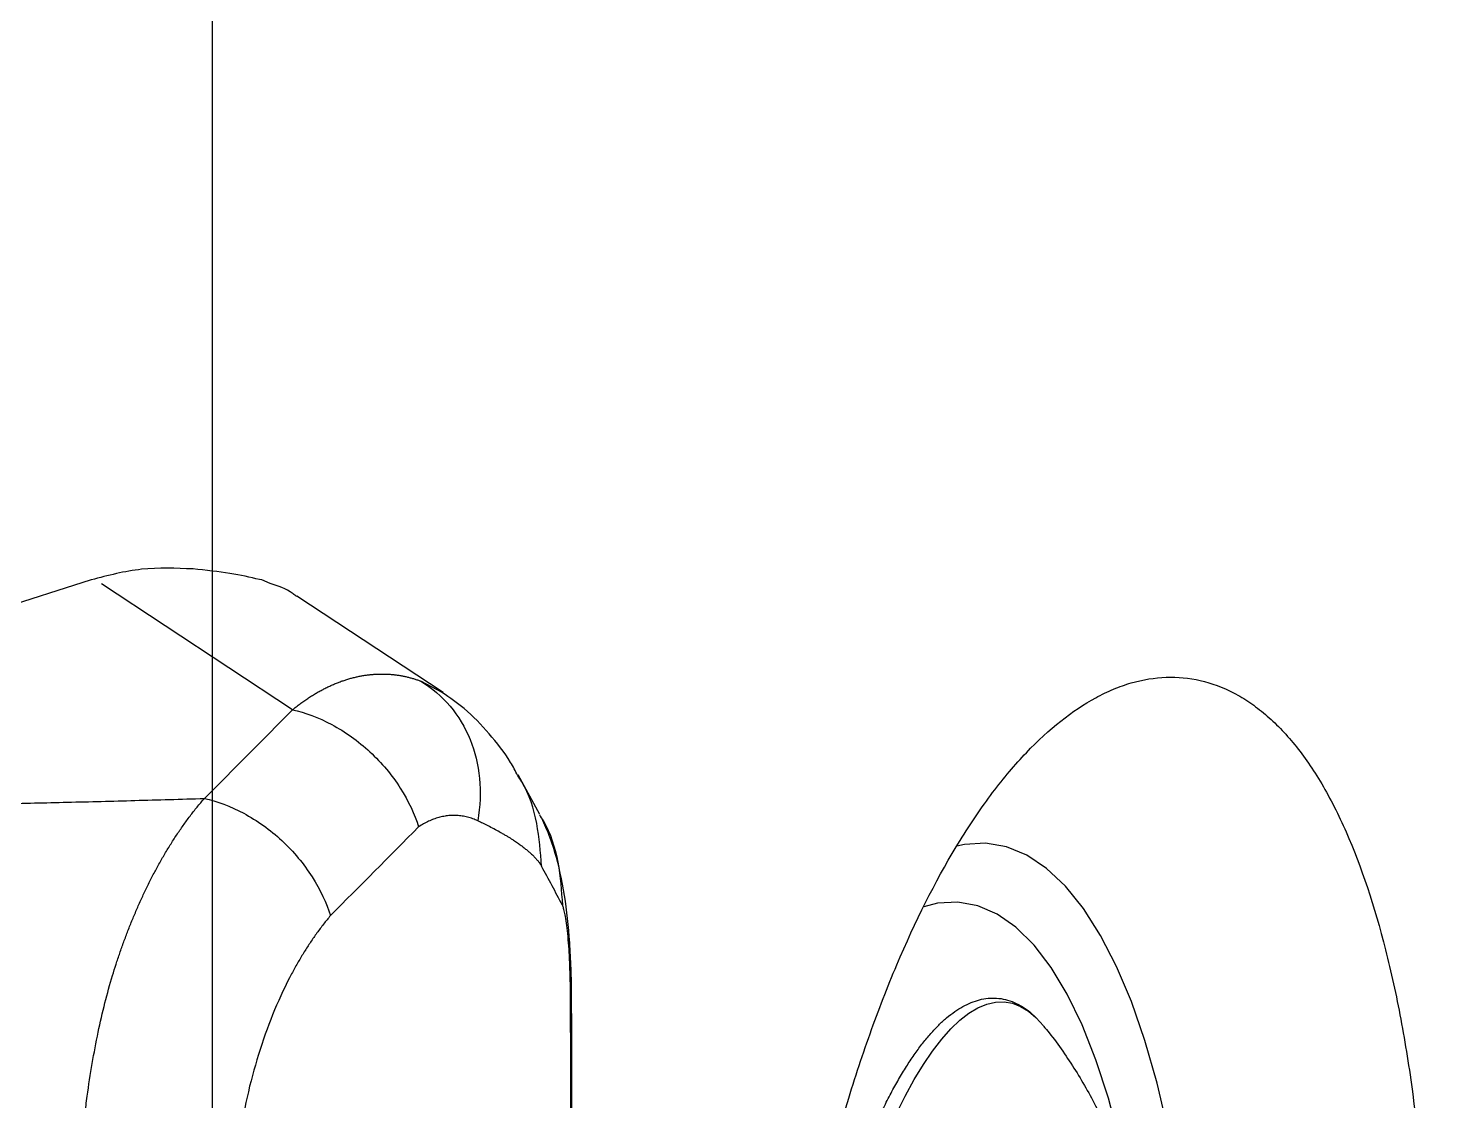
# Model space of a CAD drawing. Header units: inches. Extents: x 0 to 84, y -22 to 124.
# Drawn here: x 6.213 to 10.283, y 25.541 to 28.656 of the extents above; entities that cross this region are included whole.
import ezdxf

# ---------------------------------------------------------------- set-up
doc = ezdxf.new("R2010")
doc.units = ezdxf.units.IN
doc.header["$MEASUREMENT"] = 0
doc.layers.add('1', color=4, linetype='Continuous')
doc.layers.add('EXPORT', color=7, linetype='Continuous')
doc.layers.get('EXPORT').off()

# ---------------------------------------------------------------- blocks, each defined once
blk = doc.blocks.new('3.65 -1')
at = {"layer": '1', "linetype": 'Continuous', "lineweight": 25, "flags": 128}
for points in [[(-1.4775, -0.1898), (-1.5321, -0.21), (-1.5827, -0.2308), (-1.6289, -0.2523), (-1.6708, -0.2744), (-1.7081, -0.2971), (-1.7408, -0.3202), (-1.7687, -0.3437), (-1.7919, -0.3676), (-1.8102, -0.3917), (-1.8236, -0.4161), (-1.8321, -0.4406), (-1.8356, -0.4652), (-1.8341, -0.4898), (-1.8276, -0.5144), (-1.8162, -0.5388), (-1.8004, -0.5624)], [(-1.8004, -0.5624), (-1.7998, -0.5631), (-1.7789, -0.5868)]]:
    blk.add_lwpolyline(points, dxfattribs=at)
at = {"layer": '1', "linetype": 'Continuous', "lineweight": 25}
for points, knots in [([(-0.019, 0.0462), (-0.049, 0.0461), (-0.0913, 0.0459), (-0.1539, 0.0449), (-0.2078, 0.0437), (-0.2719, 0.0417), (-0.3389, 0.0389), (-0.4086, 0.0353), (-0.4799, 0.0308), (-0.5521, 0.0254), (-0.6245, 0.0192), (-0.6968, 0.0121), (-0.7686, 0.0041), (-0.8394, -0.0048), (-0.9091, -0.0145), (-0.9774, -0.0251), (-1.044, -0.0364), (-1.1088, -0.0485), (-1.1716, -0.0614), (-1.2321, -0.075), (-1.2903, -0.0893), (-1.3461, -0.1043), (-1.3992, -0.1199), (-1.4496, -0.1361), (-1.4973, -0.1528), (-1.5421, -0.1701), (-1.5839, -0.1878), (-1.6228, -0.2061), (-1.6586, -0.2248), (-1.6915, -0.244), (-1.7213, -0.2637), (-1.748, -0.2839), (-1.7717, -0.3046), (-1.7923, -0.3259), (-1.8096, -0.3479), (-1.8237, -0.3705), (-1.8344, -0.3938), (-1.8414, -0.418), (-1.8446, -0.443), (-1.8435, -0.4689), (-1.838, -0.4947), (-1.8282, -0.5197), (-1.8164, -0.5413), (-1.8064, -0.5543), (-1.8022, -0.5597)], [0, 0, 0, 0, 0.028064, 0.039649, 0.05884, 0.078772, 0.100142, 0.122418, 0.145382, 0.16886, 0.19273, 0.216898, 0.241296, 0.265868, 0.290574, 0.315378, 0.340252, 0.365172, 0.39012, 0.415077, 0.440028, 0.464962, 0.489866, 0.51473, 0.539547, 0.56431, 0.589012, 0.613652, 0.638228, 0.662743, 0.6872, 0.711606, 0.735965, 0.760253, 0.78445, 0.808533, 0.832519, 0.856524, 0.880829, 0.90589, 0.932275, 0.956976, 0.982296, 1, 1, 1, 1]), ([(-1.7779, -0.5872), (-1.7721, -0.5932), (-1.7508, -0.6154), (-1.7114, -0.6509), (-1.66, -0.6939), (-1.6063, -0.7342), (-1.5504, -0.7721), (-1.4919, -0.8079), (-1.4304, -0.8417), (-1.3653, -0.8738), (-1.2956, -0.9043), (-1.2414, -0.9261), (-1.2098, -0.9368), (-1.2036, -0.9389)], [0, 0, 0, 0, 0.034931, 0.129466, 0.224752, 0.321183, 0.419305, 0.519852, 0.623802, 0.732423, 0.847283, 0.970111, 1, 1, 1, 1])]:
    blk.add_open_spline(points, degree=3, knots=knots, dxfattribs=at)
blk = doc.blocks.new('2020 HS PILLOW')
at = {"layer": '1', "color": 2}
for p, q in [((-5.8034, -0.0127), (-5.8027, -0.0108)), ((-6.3305, -0.1013), (-6.4452, -0.1647)), ((-6.6848, -0.3827), (-6.9647, -0.8072)), ((-6.6841, -0.3831), (-6.7176, -0.4473)), ((-6.6345, -0.8199), (-6.9998, -1.374)), ((-7.0118, -1.4041), (-6.3581, -3.4563))]:
    blk.add_line(p, q, dxfattribs=at)
at = {"layer": '1', "color": 2, "flags": 128}
for points in [[(-6.3769, -1.0757), (-6.5212, -0.9324), (-6.6345, -0.8199)], [(-7.0014, -0.8843), (-7.0115, -0.9091), (-7.0128, -0.9158)]]:
    blk.add_lwpolyline(points, dxfattribs=at)
at = {"layer": '1', "color": 2}
for points, knots in [([(5.8034, -0.0127), (5.5758, -0.0117), (5.1207, -0.0097), (4.4379, -0.0073), (3.7551, -0.0052), (3.0724, -0.0034), (2.3896, -0.0021), (1.7069, -0.001), (1.0241, -0.0003), (0.3414, 0), (-0.3414, 0), (-1.0241, -0.0003), (-1.7069, -0.001), (-2.3896, -0.0021), (-3.0724, -0.0034), (-3.7551, -0.0052), (-4.4379, -0.0073), (-5.1207, -0.0097), (-5.5758, -0.0117), (-5.8034, -0.0127)], [0, 0, 0, 0, 0.058824, 0.117648, 0.176472, 0.235295, 0.294119, 0.352942, 0.411765, 0.470588, 0.529412, 0.588235, 0.647058, 0.705881, 0.764705, 0.823528, 0.882352, 0.941176, 1, 1, 1, 1]), ([(5.8027, -0.0093), (4.0523, -0.005), (0.1838, 0.0045), (-3.6846, -0.0044), (-5.8027, -0.0093)], [0, 0, 0, 0, 0.452479, 1, 1, 1, 1]), ([(-6.3294, -0.103), (-6.3239, -0.0993), (-6.2827, -0.0719), (-6.193, -0.045), (-6.1086, -0.0391), (-6.067, -0.0362)], [0, 0, 0, 0, 0.072984, 0.542572, 1, 1, 1, 1]), ([(-5.8027, -0.0093), (-5.8297, -0.0097), (-5.8824, -0.0105), (-5.9826, -0.0157), (-6.0994, -0.0281), (-6.2065, -0.0517), (-6.2748, -0.0761), (-6.3056, -0.0893), (-6.3155, -0.0942), (-6.3167, -0.0947)], [0, 0, 0, 0, 0.134155, 0.260922, 0.509099, 0.767284, 0.920658, 0.990549, 1, 1, 1, 1]), ([(-5.8034, -0.0127), (-5.8066, -0.0127), (-5.8131, -0.0127), (-5.8227, -0.0128), (-5.8323, -0.0129), (-5.8418, -0.0131), (-5.8512, -0.0133), (-5.8605, -0.0135), (-5.8698, -0.0138), (-5.879, -0.0141), (-5.8881, -0.0144), (-5.9086, -0.0152), (-5.9394, -0.0168), (-5.9768, -0.0197), (-6.0091, -0.0232), (-6.0301, -0.0264), (-6.0433, -0.0289), (-6.051, -0.0307), (-6.0576, -0.0325), (-6.063, -0.0343), (-6.0657, -0.0356), (-6.067, -0.0362)], [0, 0, 0, 0, 0.02507, 0.049985, 0.074783, 0.099504, 0.124186, 0.148867, 0.173587, 0.198385, 0.223298, 0.248366, 0.368821, 0.491766, 0.615218, 0.740909, 0.792607, 0.844158, 0.895769, 0.947648, 1, 1, 1, 1]), ([(-6.1802, -0.0964), (-6.2218, -0.0997), (-6.306, -0.1063), (-6.3958, -0.1341), (-6.4372, -0.162), (-6.4432, -0.166)], [0, 0, 0, 0, 0.454798, 0.921395, 1, 1, 1, 1]), ([(-6.2796, -0.2181), (-6.2778, -0.2149), (-6.2744, -0.2087), (-6.2695, -0.1999), (-6.2647, -0.192), (-6.2602, -0.1847), (-6.2559, -0.178), (-6.2519, -0.172), (-6.2468, -0.1647), (-6.2408, -0.1564), (-6.2337, -0.147), (-6.2271, -0.139), (-6.22, -0.1309), (-6.2129, -0.1233), (-6.2053, -0.1157), (-6.1982, -0.1092), (-6.1916, -0.1038), (-6.1856, -0.0994), (-6.182, -0.0974), (-6.1802, -0.0964)], [0, 0, 0, 0, 0.048239, 0.094105, 0.137612, 0.178773, 0.217603, 0.254119, 0.288334, 0.355559, 0.417313, 0.487162, 0.539223, 0.617936, 0.695814, 0.772891, 0.849237, 0.924916, 1, 1, 1, 1]), ([(-6.4432, -0.166), (-6.4562, -0.1726), (-6.4996, -0.1944), (-6.5652, -0.248), (-6.6353, -0.3127), (-6.6694, -0.3631), (-6.6841, -0.3847)], [0, 0, 0, 0, 0.1360178, 0.4531227, 0.7648096, 1, 1, 1, 1]), ([(-6.2796, -0.2181), (-6.2856, -0.2294), (-6.2969, -0.2506), (-6.3072, -0.2718), (-6.312, -0.2817)], [0, 0, 0, 0, 0.535521, 1, 1, 1, 1]), ([(-6.7176, -0.4473), (-6.6981, -0.4152), (-6.6735, -0.3865), (-6.6164, -0.3383), (-6.5838, -0.3187), (-6.5132, -0.2898), (-6.4752, -0.2806), (-6.3957, -0.2731), (-6.3542, -0.2747), (-6.312, -0.2817)], [0, 0, 0, 0, 0.25, 0.25, 0.5, 0.5, 0.75, 0.75, 1, 1, 1, 1]), ([(-6.312, -0.2817), (-6.3131, -0.2841), (-6.3154, -0.2891), (-6.3183, -0.2965), (-6.3208, -0.304), (-6.323, -0.3115), (-6.3247, -0.3191), (-6.3261, -0.3268), (-6.3271, -0.3345), (-6.3277, -0.3422), (-6.3279, -0.35), (-6.3278, -0.3579), (-6.327, -0.3681), (-6.3253, -0.3807), (-6.3219, -0.3954), (-6.3171, -0.4101), (-6.311, -0.4247), (-6.3036, -0.4392), (-6.2976, -0.4488), (-6.2946, -0.4535)], [0, 0, 0, 0, 0.043075, 0.086204, 0.129425, 0.172775, 0.216288, 0.260003, 0.303954, 0.348175, 0.392703, 0.437569, 0.482807, 0.568238, 0.653695, 0.73939, 0.825535, 0.912337, 1, 1, 1, 1]), ([(-6.6345, -0.8199), (-6.6375, -0.8162), (-6.6434, -0.8089), (-6.6518, -0.7979), (-6.6599, -0.7868), (-6.6675, -0.7757), (-6.6747, -0.7646), (-6.6815, -0.7534), (-6.6879, -0.7423), (-6.6939, -0.7311), (-6.6996, -0.72), (-6.7048, -0.7089), (-6.7096, -0.6978), (-6.7141, -0.6867), (-6.7182, -0.6756), (-6.7218, -0.6646), (-6.7252, -0.6536), (-6.7281, -0.6426), (-6.7307, -0.6317), (-6.7329, -0.6208), (-6.7347, -0.61), (-6.7362, -0.5992), (-6.7373, -0.5886), (-6.738, -0.5779), (-6.7384, -0.5674), (-6.7385, -0.5569), (-6.7382, -0.5465), (-6.7376, -0.5362), (-6.7367, -0.5259), (-6.7354, -0.5158), (-6.7338, -0.5057), (-6.7319, -0.4957), (-6.7296, -0.4858), (-6.7271, -0.476), (-6.7242, -0.4663), (-6.7211, -0.4568), (-6.7188, -0.4504), (-6.7176, -0.4473)], [0, 0, 0, 0, 0.031376, 0.062576, 0.093602, 0.124453, 0.155132, 0.185639, 0.215975, 0.24614, 0.276136, 0.305964, 0.335624, 0.365117, 0.394446, 0.423609, 0.452609, 0.481447, 0.510123, 0.538639, 0.566995, 0.595193, 0.623235, 0.65112, 0.678851, 0.706428, 0.733853, 0.761126, 0.78825, 0.815225, 0.842053, 0.868735, 0.895272, 0.921665, 0.947917, 0.974028, 1, 1, 1, 1]), ([(-6.6345, -0.8199), (-6.6264, -0.7833), (-6.6122, -0.7442), (-6.5812, -0.6863), (-6.5693, -0.6671), (-6.5428, -0.6299), (-6.5281, -0.6119), (-6.4964, -0.5778), (-6.4795, -0.5617), (-6.4441, -0.5322), (-6.4258, -0.5188), (-6.3697, -0.4829), (-6.3312, -0.4652), (-6.2946, -0.4535)], [0, 0, 0, 0, 0.25, 0.25, 0.375, 0.375, 0.5, 0.5, 0.625, 0.625, 0.75, 0.75, 1, 1, 1, 1]), ([(-6.3769, -1.0757), (-6.3688, -1.0391), (-6.3545, -1.0001), (-6.3236, -0.9422), (-6.3117, -0.923), (-6.2851, -0.8858), (-6.2704, -0.8678), (-6.2387, -0.8337), (-6.2218, -0.8177), (-6.1864, -0.7882), (-6.168, -0.7747), (-6.1119, -0.7389), (-6.0734, -0.7212), (-6.0368, -0.7096)], [0, 0, 0, 0, 0.25, 0.25, 0.375, 0.375, 0.5, 0.5, 0.625, 0.625, 0.75, 0.75, 1, 1, 1, 1]), ([(-6.0368, -0.7096), (-6.0328, -0.7129), (-6.0248, -0.7196), (-6.0123, -0.7295), (-5.9996, -0.7392), (-5.9866, -0.7488), (-5.9733, -0.7582), (-5.9597, -0.7675), (-5.9458, -0.7766), (-5.9315, -0.7856), (-5.917, -0.7945), (-5.9022, -0.8032), (-5.8871, -0.8118), (-5.8717, -0.8202), (-5.8277, -0.8433), (-5.7511, -0.8785), (-5.6348, -0.9199), (-5.5113, -0.9529), (-5.412, -0.9712), (-5.3425, -0.9804), (-5.304, -0.9847), (-5.2654, -0.9881), (-5.2268, -0.9906), (-5.1881, -0.9923), (-5.1493, -0.9932), (-5.1234, -0.993), (-5.1105, -0.9929)], [0, 0, 0, 0, 0.019849, 0.039658, 0.059434, 0.079184, 0.098913, 0.118627, 0.138334, 0.158039, 0.177748, 0.197468, 0.217205, 0.236965, 0.256754, 0.383221, 0.508368, 0.63284, 0.755204, 0.790767, 0.826041, 0.861081, 0.895941, 0.930676, 0.965344, 1, 1, 1, 1]), ([(-6.9637, -0.8079), (-6.9664, -0.8113), (-6.9855, -0.8353), (-6.994, -0.8617), (-7.0014, -0.8843)], [0, 0, 0, 0, 0.141502, 1, 1, 1, 1]), ([(-7.0128, -0.9158), (-7.0191, -0.9426), (-7.0316, -0.9958), (-7.0396, -1.0713), (-7.0435, -1.1087)], [0, 0, 0, 0, 0.504529, 1, 1, 1, 1]), ([(-5.1101, -1.442), (-5.118, -1.4421), (-5.1338, -1.4422), (-5.1576, -1.4422), (-5.1816, -1.4419), (-5.2059, -1.4413), (-5.2304, -1.4405), (-5.2552, -1.4395), (-5.2801, -1.4383), (-5.3053, -1.4367), (-5.3306, -1.435), (-5.3561, -1.433), (-5.3819, -1.4308), (-5.4077, -1.4283), (-5.4337, -1.4255), (-5.4598, -1.4225), (-5.4861, -1.4193), (-5.5358, -1.4127), (-5.6072, -1.4018), (-5.6976, -1.3846), (-5.7829, -1.365), (-5.848, -1.3469), (-5.8957, -1.332), (-5.9282, -1.3211), (-5.9607, -1.3096), (-5.9932, -1.2974), (-6.0255, -1.2845), (-6.0576, -1.2709), (-6.0895, -1.2566), (-6.121, -1.2416), (-6.1522, -1.2259), (-6.1828, -1.2095), (-6.2129, -1.1925), (-6.2423, -1.1747), (-6.271, -1.1563), (-6.299, -1.1372), (-6.326, -1.1173), (-6.3522, -1.0969), (-6.3687, -1.0828), (-6.3769, -1.0757)], [0, 0, 0, 0, 0.015046, 0.030262, 0.045649, 0.061207, 0.076938, 0.092841, 0.108917, 0.125166, 0.141587, 0.158181, 0.174947, 0.191885, 0.208994, 0.226272, 0.243719, 0.261334, 0.325871, 0.38892, 0.450368, 0.510128, 0.535099, 0.560601, 0.586626, 0.613167, 0.640216, 0.667762, 0.695796, 0.724306, 0.75328, 0.782703, 0.812563, 0.842844, 0.873531, 0.904607, 0.936056, 0.967859, 1, 1, 1, 1]), ([(-6.3461, -3.4261), (-6.346, -3.3869), (-6.3457, -3.3087), (-6.3455, -3.1913), (-6.3455, -3.0739), (-6.3457, -2.9566), (-6.3462, -2.8392), (-6.3468, -2.7218), (-6.3476, -2.6045), (-6.3487, -2.4871), (-6.3499, -2.3698), (-6.3515, -2.2421), (-6.3534, -2.105), (-6.3558, -1.9584), (-6.3585, -1.8119), (-6.3619, -1.6502), (-6.3661, -1.4717), (-6.3712, -1.2755), (-6.375, -1.1429), (-6.3769, -1.0757)], [0, 0, 0, 0, 0.050086, 0.100152, 0.150197, 0.200224, 0.250231, 0.30022, 0.350192, 0.400146, 0.450084, 0.500006, 0.563112, 0.625003, 0.68697, 0.750001, 0.831127, 0.914459, 1, 1, 1, 1]), ([(-7.0435, -1.1085), (-7.0456, -1.1585), (-7.0499, -1.258), (-7.0245, -1.3554), (-7.0119, -1.4038)], [0, 0, 0, 0, 0.502463, 1, 1, 1, 1])]:
    blk.add_open_spline(points, degree=3, knots=knots, dxfattribs=at)
for points in [[(-6.067, -0.0362), (-6.1047, -0.0559), (-6.1425, -0.0759), (-6.1802, -0.0964)], [(-6.2946, -0.4535), (-6.2086, -0.5388), (-6.1227, -0.6242), (-6.0368, -0.7096)]]:
    blk.add_open_spline(points, degree=3, dxfattribs=at)
blk = doc.blocks.new('2026 RELAY')
at = {"color": 8, "linetype": 'Continuous', "lineweight": 25, "flags": 128}
for points in [[(9.5214, 24.9593), (9.4904, 25.0925), (9.4552, 25.216), (9.416, 25.3291), (9.373, 25.4311), (9.3266, 25.5213), (9.277, 25.5992), (9.2245, 25.6643), (9.1695, 25.7161), (9.1123, 25.7543), (9.0533, 25.7787), (8.9928, 25.7891), (8.9313, 25.7855), (8.9093, 25.7809)], [(9.3815, 24.9263), (9.3494, 25.0483), (9.3132, 25.1603), (9.2732, 25.2614), (9.2297, 25.351), (9.183, 25.4284), (9.1333, 25.4932), (9.081, 25.5449), (9.0265, 25.5831), (8.9702, 25.6076), (8.9123, 25.6182), (8.8535, 25.6148), (8.8134, 25.6047)]]:
    blk.add_lwpolyline(points, dxfattribs=at)
at = {"layer": '1', "color": 3, "linetype": 'Continuous', "lineweight": 25}
blk.add_line((6.7469, 28.428), (6.7469, 23.541), dxfattribs=at)
blk.add_open_spline([(8.3393, 23.541), (8.342, 23.5856), (8.3451, 23.6304), (8.3521, 23.7201), (8.356, 23.7649), (8.3687, 23.8983), (8.3787, 23.9861), (8.4014, 24.1597), (8.4143, 24.2455), (8.4358, 24.3726), (8.4433, 24.4147), (8.4591, 24.4984), (8.4675, 24.54), (8.5108, 24.7462), (8.5506, 24.9018), (8.6178, 25.1216), (8.6415, 25.1927), (8.6789, 25.2957), (8.6918, 25.3296), (8.718, 25.3958), (8.7314, 25.428), (8.7993, 25.5852), (8.8573, 25.6977), (8.9493, 25.8467), (8.9809, 25.8931), (9.0455, 25.9788), (9.0782, 26.0174), (9.1771, 26.1213), (9.2442, 26.1746), (9.3296, 26.2209), (9.3467, 26.2291), (9.3812, 26.2435), (9.3983, 26.2495), (9.4495, 26.2644), (9.4834, 26.2699), (9.5837, 26.2736), (9.6492, 26.2589), (9.7286, 26.2176), (9.7443, 26.2082), (9.775, 26.1873), (9.7901, 26.1758), (9.8345, 26.1381), (9.863, 26.1087), (9.9177, 26.0414), (9.9438, 26.0035), (9.9811, 25.9401), (9.9933, 25.9178), (10.017, 25.8712), (10.0284, 25.8469), (10.0835, 25.7214), (10.1216, 25.6071), (10.162, 25.4475), (10.1697, 25.4147), (10.1845, 25.3474), (10.1915, 25.3128), (10.2113, 25.2076), (10.2228, 25.1352), (10.2528, 24.9112), (10.2667, 24.7532), (10.2766, 24.5443), (10.2782, 24.5022), (10.2806, 24.4177), (10.2815, 24.3752), (10.2829, 24.247), (10.2823, 24.1607), (10.2784, 23.9863), (10.275, 23.8982), (10.2677, 23.7648), (10.2649, 23.72), (10.2587, 23.6303), (10.2552, 23.5856), (10.2514, 23.541)], degree=3, knots=[0, 0, 0, 0, 0.015625, 0.015625, 0.03125, 0.03125, 0.0625, 0.0625, 0.09375, 0.09375, 0.109375, 0.109375, 0.125, 0.125, 0.1875, 0.1875, 0.21875, 0.21875, 0.234375, 0.234375, 0.25, 0.25, 0.3125, 0.3125, 0.34375, 0.34375, 0.375, 0.375, 0.4375, 0.4375, 0.453125, 0.453125, 0.46875, 0.46875, 0.5, 0.5, 0.5625, 0.5625, 0.578125, 0.578125, 0.59375, 0.59375, 0.625, 0.625, 0.65625, 0.65625, 0.671875, 0.671875, 0.6875, 0.6875, 0.75, 0.75, 0.765625, 0.765625, 0.78125, 0.78125, 0.8125, 0.8125, 0.875, 0.875, 0.890625, 0.890625, 0.90625, 0.90625, 0.9375, 0.9375, 0.96875, 0.96875, 0.984375, 0.984375, 1, 1, 1, 1], dxfattribs=at)
at = {"layer": '1', "color": 3, "rotation": 270}
blk.add_blockref('2020 HS PILLOW', (7.8002, 19.5421), dxfattribs=at)
at = {"layer": 'EXPORT', "color": 1, "xscale": -0.9999999999999996, "rotation": 83.75621925643982}
blk.add_blockref('3.65 -1', (8.3841, 23.5544), dxfattribs=at)

msp = doc.modelspace()

# ---------------------------------------------------------------- block references
msp.add_blockref('2026 RELAY', (0, 0.5))

doc.saveas('drawing.dxf')
